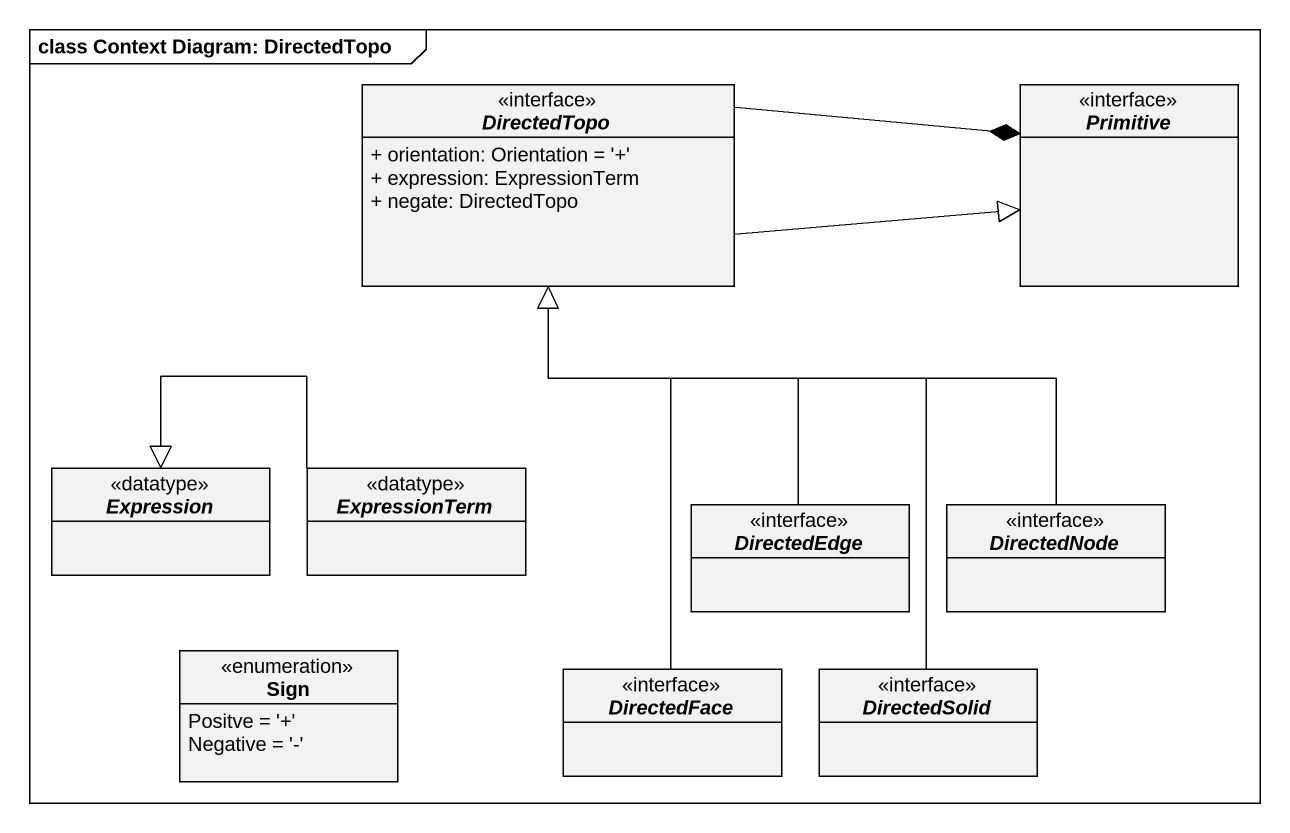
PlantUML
@startuml
mainframe class Context Diagram: DirectedTopo
hide circle
hide empty members
skinparam classAttributeIconSize 0
interface DirectedTopo {
  + orientation: Orientation = '+'
  + expression: ExpressionTerm
  + negate: DirectedTopo
}
interface Primitive
interface Expression <<datatype>>
interface ExpressionTerm <<datatype>>
interface DirectedEdge
interface DirectedNode
enum Sign {
  Positve = '+'
  Negative = '-'
}
interface DirectedFace
interface DirectedSolid
DirectedTopo -right-|> Primitive
Primitive *-left- DirectedTopo
ExpressionTerm -left-|> Expression
DirectedEdge -up-|> DirectedTopo
DirectedNode -up-|> DirectedTopo
DirectedFace -up-|> DirectedTopo
DirectedSolid -up-|> DirectedTopo
@enduml
